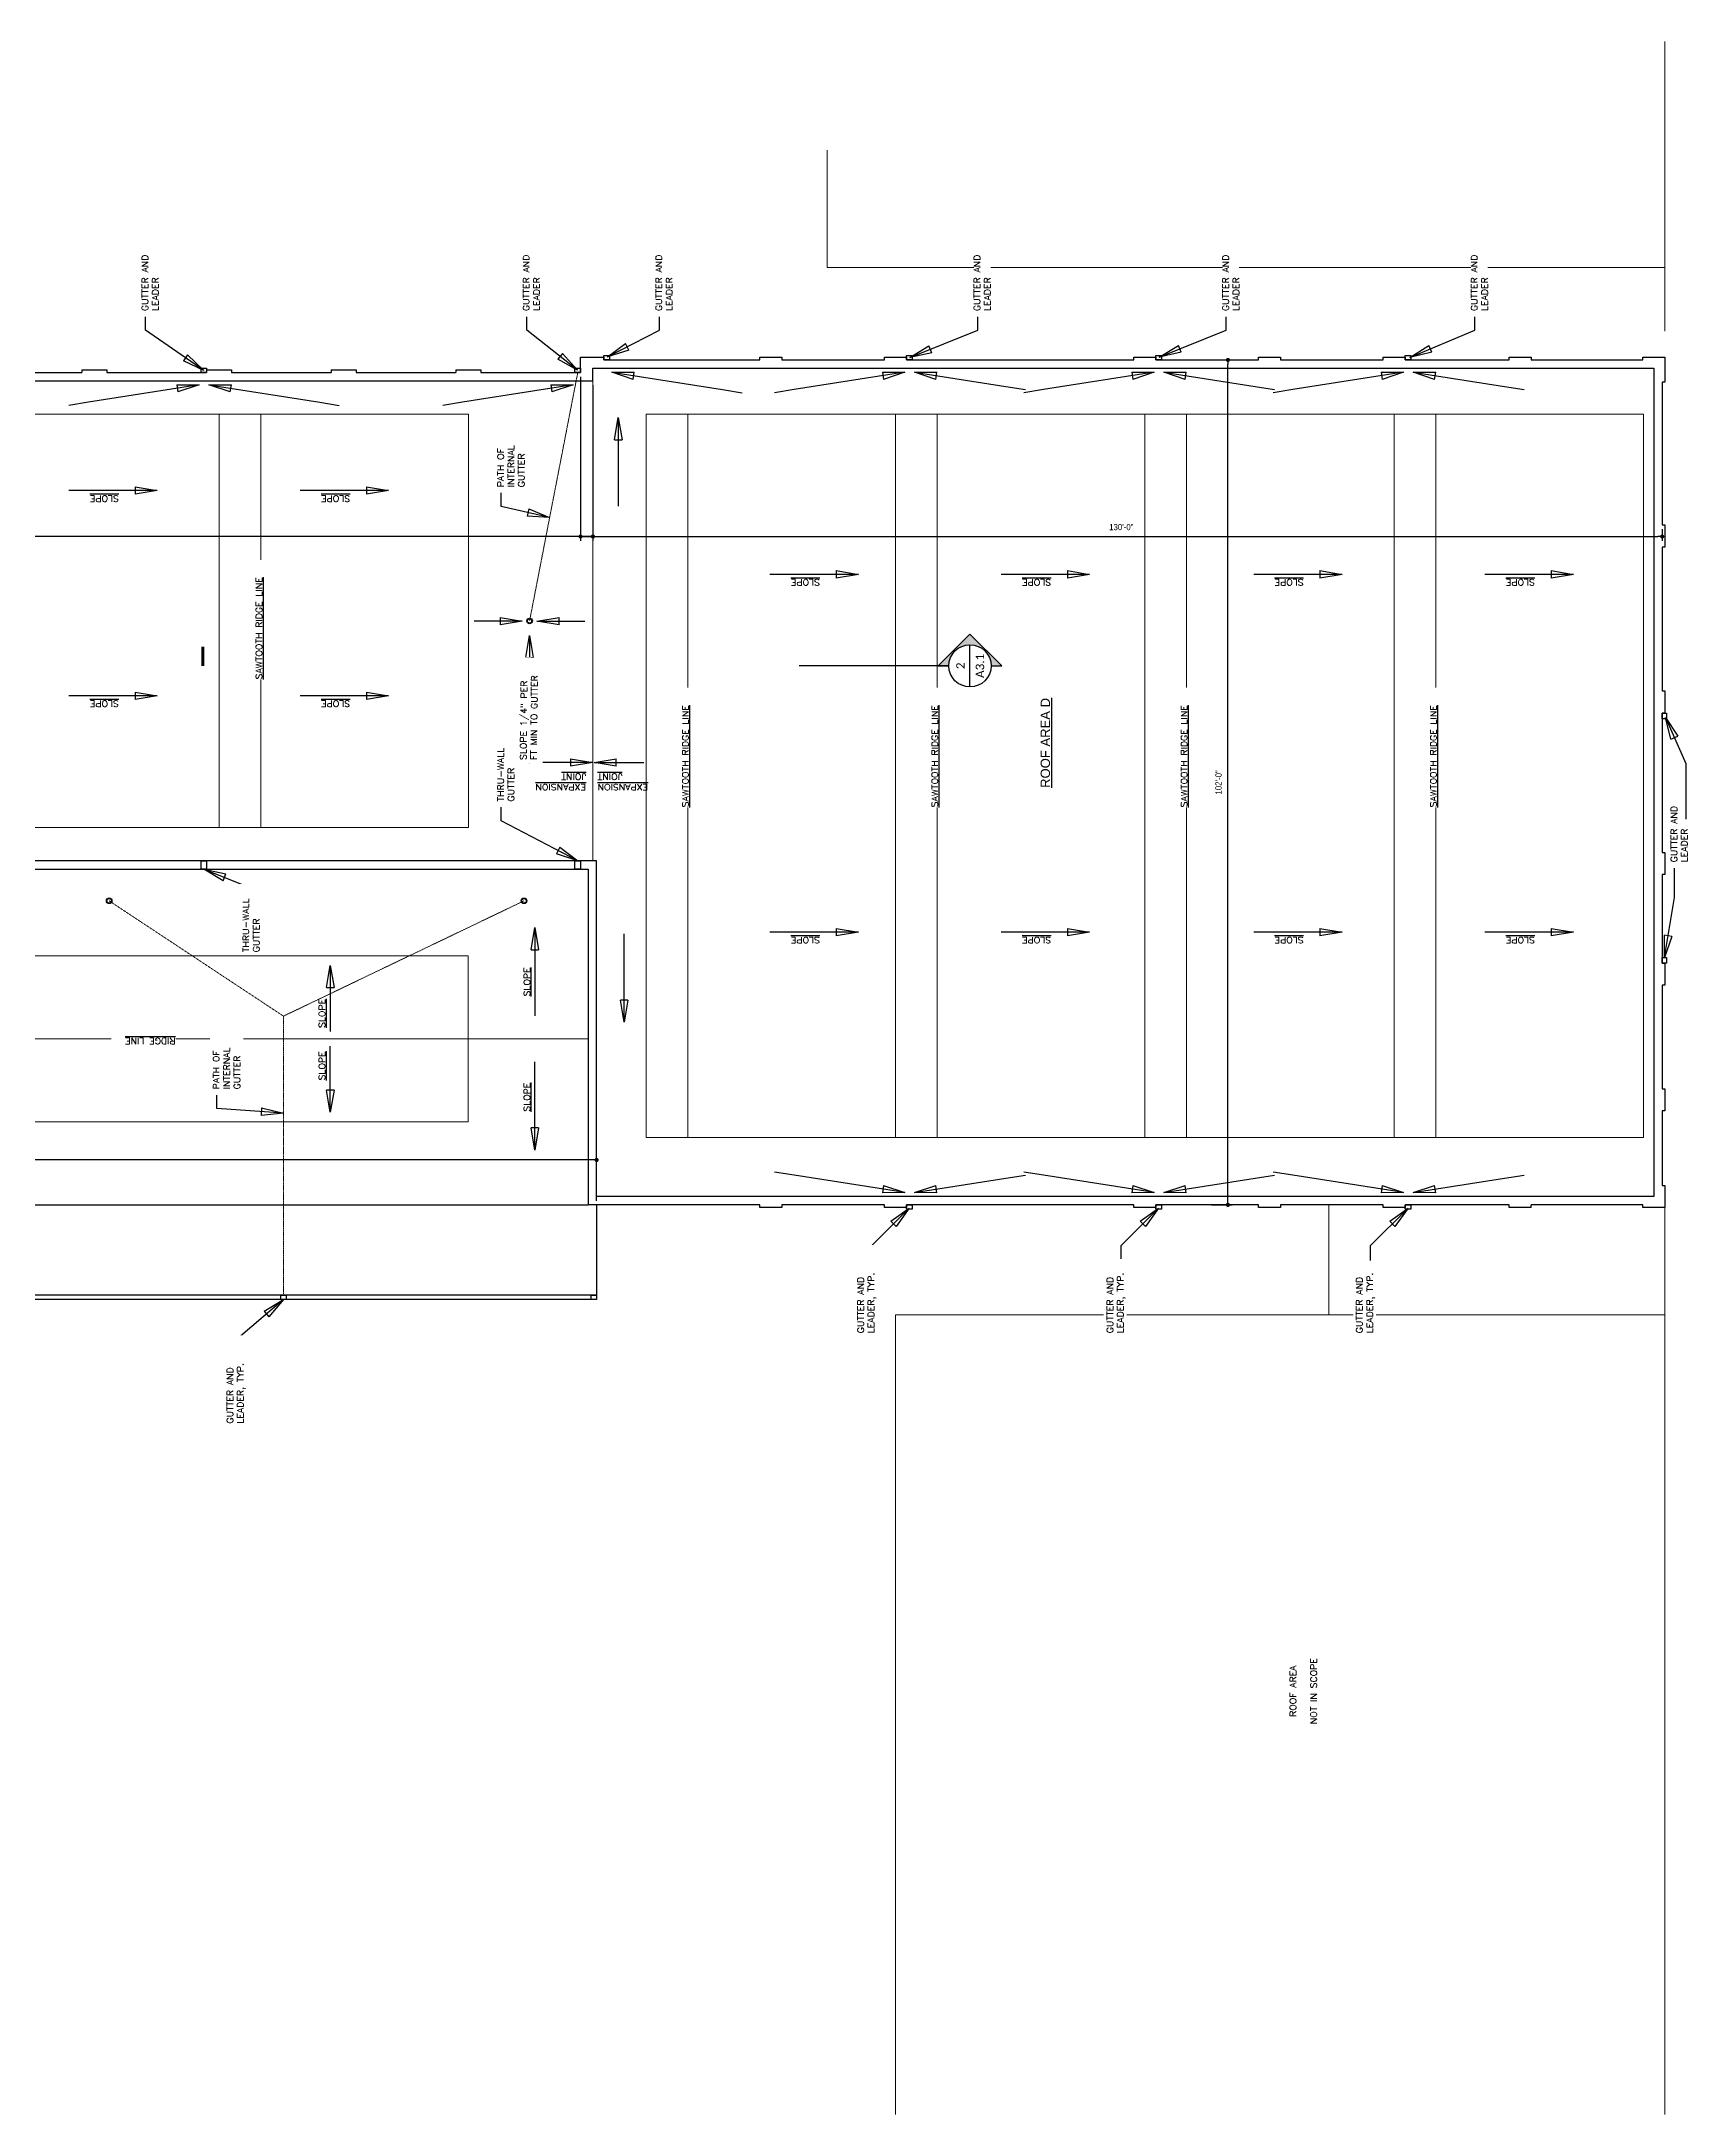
# Model space of a CAD drawing. Header units: inches. Extents: x -33163 to 19162, y -8858 to 30669.
# Drawn here: x 3989 to 6370, y 9633 to 12627 of the extents above; entities that cross this region are included whole.
import ezdxf
from ezdxf.enums import TextEntityAlignment as Align

# ---------------------------------------------------------------- set-up
doc = ezdxf.new("R2010")
doc.units = ezdxf.units.IN
doc.linetypes.add('HIDDEN4', pattern=[0.09375, 0.0625, -0.03125])
doc.layers.get('0').update_dxf_attribs({"color": 9, "lineweight": 0})
doc.layers.get('Defpoints').update_dxf_attribs({"color": 254})
for name, color, linetype, lineweight in [('A-ANNO-NOTE-08', 12, 'Continuous', 9), ('A-ANNO-SYMB-48', 12, 'Continuous', 9), ('A-ROOF-BELOW', 251, 'Continuous', 5), ('A-ROOF-EXIST', 7, 'Continuous', 30), ('A-ROOF-GLAZ-EXIST', 251, 'Continuous', 5)]:
    doc.layers.add(name, color=color, linetype=linetype, lineweight=lineweight)
doc.layers.add('A-ANNO-NOTE-96', color=12, linetype='Continuous')
doc.layers.add('A-ANNO-SYMB-16', color=12, linetype='Continuous')
doc.styles.add('arial', font='arial.ttf', dxfattribs={"width": 0.9})
doc.styles.add('GENERATED_STYLE_1', font='arial.ttf')
doc.styles.add('PDF Calibri', font='calibri.ttf')
doc.styles.add('ROMANS', font='romans.shx', dxfattribs={"width": 1.1})
doc.styles.add('TXT-STD-1-4', font='romans.shx', dxfattribs={"width": 0.8, "height": 4.5})
doc.dimstyles.new('Dim 16', dxfattribs={"dimscale": 16, "dimtxt": 0.09375, "dimasz": 0.0625, "dimexe": 0.0625, "dimexo": 0.0625, "dimgap": 0.09375, "dimtad": 1, "dimdec": 4, "dimzin": 3, "dimdsep": 46, "dimlunit": 4, "dimtxsty": 'ROMANS', "dimblk1": 'ARCHTICK', "dimblk2": 'ARCHTICK', "dimsah": 1, "dimcen": 0.0625, "dimdle": 0.0625, "dimclrd": 2, "dimclre": 2, "dimclrt": 3, "dimaunit": 1, "dimazin": 0, "dimtm": 1e-09, "dimtfac": 1, "dimtdec": 4, "dimtmove": 2, "dimatfit": 3, "dimldrblk": 'CLOSEDBLANK', "dimfxl": 1, "dimtolj": 1, "dimtzin": 3, "dimarcsym": 0})
doc.dimstyles.new('Dim 96', dxfattribs={"dimscale": 96, "dimtxt": 0.09375, "dimasz": 0.0625, "dimexe": 0.0625, "dimexo": 0.0625, "dimgap": 0.09375, "dimtad": 1, "dimdec": 4, "dimzin": 3, "dimdsep": 46, "dimlunit": 4, "dimtxsty": 'ROMANS', "dimblk1": 'ARCHTICK', "dimblk2": 'ARCHTICK', "dimsah": 1, "dimcen": 0.0625, "dimdle": 0.0625, "dimclrd": 2, "dimclre": 2, "dimclrt": 3, "dimaunit": 1, "dimazin": 0, "dimtm": 1e-09, "dimtfac": 1, "dimtdec": 4, "dimtmove": 2, "dimatfit": 3, "dimldrblk": 'CLOSEDBLANK', "dimfxl": 1, "dimtolj": 1, "dimtzin": 3, "dimarcsym": 0})

# ---------------------------------------------------------------- blocks, each defined once
blk = doc.blocks.new('A$C1D3A682B')
blk.add_hatch(color=256).paths.add_polyline_path([(54.00000011621694, 27.00000000586647), (45.00000011622171, 27.00000000586647, -1), (9.000000116219894, 27.00000000586647), (1.162167109214352e-07, 27.0000000058667), (27.00000011621694, 5.86646820011083e-09)])
for p, q in [((1.162169382951106e-07, 27.00000000586647), (9.000000116216938, 27.00000000586647)), ((27.00000011621694, 5.86646820011083e-09), (1.162169382951106e-07, 27.00000000586647)), ((54.00000011621694, 27.00000000586647), (27.00000011621694, 5.86646820011083e-09)), ((45.00000011621694, 27.00000000586647), (54.00000011621694, 27.00000000586647))]:
    blk.add_line(p, q)
blk = doc.blocks.new('SYM-DETAIL')
blk.add_line((-15.00000000000091, 0), (15.00000000000091, 0))
blk.add_circle((0, 0), 15.00000000000088)
at = {"style": 'TXT-STD-1-4', "width": 0.8}
for tag, p in [('DETAIL', (0, 6.743589820101306)), ('SHEET', (0, -7.051282109740441))]:
    blk.add_attdef(tag, text='', height=6, dxfattribs=at).set_placement(p, align=Align.MIDDLE)
blk = doc.blocks.new('_Dot')
at = {"color": 0, "linetype": 'ByBlock', "lineweight": -2}
blk.add_line((-0.5, 0), (-1, 0), dxfattribs=at)
at = {"color": 0, "linetype": 'ByBlock', "const_width": 0.5}
blk.add_lwpolyline([(-0.25, 0, 1), (0.25, 0, 1)], format="xyb", close=True, dxfattribs=at)
blk = doc.blocks.new('*D289')
at = {"layer": 'A-ANNO-SYMB-48', "lineweight": -2, "transparency": 16777216}
for p, q in [((5688.171550201538, 12166.76327729517), (5708.315298661245, 12166.76327729517)), ((5702.315298661245, 10952.39897098269), (5702.315298661245, 12160.76327729517)), ((5678.342172769402, 10946.39897098269), (5708.315298661245, 10946.39897098269))]:
    blk.add_line(p, q, dxfattribs=at)
at = {"layer": 'Defpoints', "color": 0, "transparency": 16777216}
for p in [(5682.171550201538, 12166.76327729517), (5702.315298661245, 12166.76327729517), (5672.342172769402, 10946.39897098269)]:
    blk.add_point(p, dxfattribs=at)
at = {"layer": 'A-ANNO-SYMB-48', "lineweight": -2, "transparency": 16777216, "xscale": 6, "yscale": 6, "zscale": 6}
for p, rotation in [((5702.315298661245, 12166.76327729517), 90), ((5702.315298661245, 10946.39897098269), 270)]:
    blk.add_blockref('_Dot', p, dxfattribs=dict(at, rotation=rotation))
at = {"layer": 'A-ANNO-SYMB-48', "transparency": 16777216, "insert": (5688.720141771752, 11556.58112413893), "char_height": 9, "attachment_point": 5, "rotation": 90, "style": 'arial'}
blk.add_mtext('\\A1;102\'-0"', dxfattribs=at)
blk = doc.blocks.new('_ClosedBlank')
at = {"color": 0, "lineweight": -2}
for p, q in [((-1, 0.1666666666669698), (0, 0)), ((-1, 0.1666666666669698), (-1, -0.1666666666669698)), ((0, 0), (-1, -0.1666666666669698))]:
    blk.add_line(p, q, dxfattribs=at)
blk = doc.blocks.new('*D290')
at = {"layer": 'A-ANNO-SYMB-48', "lineweight": -2, "transparency": 16777216}
for p, q in [((4767.481384512925, 12142.54870406363), (4767.481384512925, 11905.71653933502)), ((6329.300654452096, 11922.48383782407), (6329.300654452096, 11905.71653933502)), ((4773.481384512925, 11911.71653933502), (6323.300654452096, 11911.71653933502))]:
    blk.add_line(p, q, dxfattribs=at)
at = {"layer": 'Defpoints', "color": 0, "transparency": 16777216}
for p in [(4767.481384512925, 12148.54870406363), (6329.300654452096, 11928.48383782407), (6329.300654452096, 11911.71653933502)]:
    blk.add_point(p, dxfattribs=at)
at = {"layer": 'A-ANNO-SYMB-48', "lineweight": -2, "transparency": 16777216, "xscale": 6, "yscale": 6, "zscale": 6, "rotation": 180}
blk.add_blockref('_Dot', (4767.481384512925, 11911.71653933502), dxfattribs=at)
at = {"layer": 'A-ANNO-SYMB-48', "lineweight": -2, "transparency": 16777216, "xscale": 6, "yscale": 6, "zscale": 6}
blk.add_blockref('_Dot', (6329.300654452096, 11911.71653933502), dxfattribs=at)
at = {"layer": 'A-ANNO-SYMB-48', "transparency": 16777216, "insert": (5548.39101948251, 11925.3147658016), "char_height": 9, "attachment_point": 5, "style": 'arial'}
blk.add_mtext('\\A1;130\'-0"', dxfattribs=at)
blk = doc.blocks.new('*D292')
at = {"layer": 'A-ANNO-SYMB-48', "lineweight": -2, "transparency": 16777216}
for p, q in [((4785.376249852681, 12130.54870406364), (4785.376249852681, 11905.71653933503)), ((1536.461307719812, 11978.06768709094), (1536.461307719812, 11905.71653933503)), ((4779.376249852681, 11911.71653933503), (1542.461307719812, 11911.71653933503))]:
    blk.add_line(p, q, dxfattribs=at)
at = {"layer": 'Defpoints', "color": 0, "transparency": 16777216}
for p in [(4785.376249852681, 12136.54870406364), (1536.461307719812, 11984.06768709094), (1536.461307719812, 11911.71653933503)]:
    blk.add_point(p, dxfattribs=at)
at = {"layer": 'A-ANNO-SYMB-48', "lineweight": -2, "transparency": 16777216, "xscale": 6, "yscale": 6, "zscale": 6, "rotation": 180}
blk.add_blockref('_Dot', (1536.461307719812, 11911.71653933503), dxfattribs=at)
at = {"layer": 'A-ANNO-SYMB-48', "lineweight": -2, "transparency": 16777216, "xscale": 6, "yscale": 6, "zscale": 6}
blk.add_blockref('_Dot', (4785.376249852681, 11911.71653933503), dxfattribs=at)
at = {"layer": 'A-ANNO-SYMB-48', "transparency": 16777216, "insert": (3641.435851081747, 11896.82800977845), "char_height": 9, "attachment_point": 5, "style": 'arial'}
blk.add_mtext('\\A1;271\'-0"', dxfattribs=at)
blk = doc.blocks.new('*D294')
at = {"layer": 'A-ANNO-SYMB-48', "lineweight": -2, "transparency": 16777216}
for p, q in [((1536.461307719814, 10982.77179401783), (1536.461307719814, 11017.23700504013)), ((4784.662156944523, 11011.23700504013), (1542.461307719814, 11011.23700504013)), ((4790.662156944523, 10952.39897098269), (4790.662156944523, 11017.23700504013))]:
    blk.add_line(p, q, dxfattribs=at)
at = {"layer": 'Defpoints', "color": 0, "transparency": 16777216}
for p in [(1536.461307719814, 11011.23700504013), (1536.461307719814, 10976.77179401783), (4790.662156944523, 10946.39897098269)]:
    blk.add_point(p, dxfattribs=at)
at = {"layer": 'A-ANNO-SYMB-48', "lineweight": -2, "transparency": 16777216, "xscale": 6, "yscale": 6, "zscale": 6, "rotation": 180}
blk.add_blockref('_Dot', (1536.461307719814, 11011.23700504013), dxfattribs=at)
at = {"layer": 'A-ANNO-SYMB-48', "lineweight": -2, "transparency": 16777216, "xscale": 6, "yscale": 6, "zscale": 6}
blk.add_blockref('_Dot', (4790.662156944523, 11011.23700504013), dxfattribs=at)
at = {"layer": 'A-ANNO-SYMB-48', "transparency": 16777216, "insert": (3735.289797767451, 10996.35456624563), "char_height": 9, "attachment_point": 5, "style": 'arial'}
blk.add_mtext('\\A1;271\'-0"', dxfattribs=at)
blk = doc.blocks.new('_ArchTick')
at = {"color": 0, "linetype": 'ByBlock', "const_width": 0.15}
blk.add_lwpolyline([(-0.5, -0.5), (0.5, 0.5)], dxfattribs=at)

msp = doc.modelspace()

# ---------------------------------------------------------------- linework, layer by layer
at = {"layer": 'A-ANNO-SYMB-16'}
msp.add_line((5299.22368353869, 11724.93882015353), (5083.325460584259, 11724.93882015353), dxfattribs=at)
msp.add_lwpolyline([(4222.122483765266, 11752.55800450084, 4.072991416465083, 4.072991416465083, 0), (4222.122483765266, 11724.93882015353, 0, 0, 0), (4554.119059894278, 11724.93882015353, 0, 0, 0)], format="xyseb", dxfattribs=at)
at = {"layer": 'A-ROOF-BELOW', "linetype": 'Continuous'}
for p, q in [((6333.300654452094, 12208.20769129497), (6333.300654452094, 12626.74777877731)), ((5123.46184754217, 12469.94294587013), (5123.46184754217, 12300.51154335443)), ((5123.46184754217, 12300.51154335443), (6333.300654452094, 12300.51154335443)), ((5847.834424547527, 10787.3677668276), (5847.834424547527, 10946.39897098269)), ((6333.300654452094, 10942.39897098269), (6333.300654452094, 9632.523283400067)), ((5222.312009820856, 10787.3677668276), (6333.300654452094, 10787.3677668276)), ((5222.312009820856, 10787.3677668276), (5222.312009820856, 9632.523283400067))]:
    msp.add_line(p, q, dxfattribs=at)
at = {"layer": 'A-ROOF-BELOW', "linetype": 'HIDDEN4'}
for p, q in [((4693.905056640509, 11789.84963190217), (4763.467116691378, 12148.54870406363)), ((4338.507385103572, 10815.86980912465), (4338.507385103572, 11218.98126026306))]:
    msp.add_line(p, q, dxfattribs=at)
at = {"layer": 'A-ROOF-BELOW'}
msp.add_line((4785.376249852685, 12136.54870406363), (4785.376249852681, 11443.34652352961), dxfattribs=at)
at = {"layer": 'A-ROOF-EXIST'}
for p, q in [((4767.481384512925, 12148.54870406363), (4767.481384512925, 12170.76327729517)), ((4767.481384512925, 12170.76327729517), (4801.298890093098, 12170.76327729517)), ((4801.298890093098, 12170.76327729517), (4801.298890093098, 12166.76327729517)), ((4801.298890093098, 12166.76327729517), (5026.359723980822, 12166.76327729517)), ((5026.359723980822, 12166.76327729517), (5026.359723980822, 12170.76327729517)), ((5026.359723980822, 12170.76327729517), (5058.359723980822, 12170.76327729517)), ((5058.359723980822, 12170.76327729517), (5058.359723980822, 12166.76327729517)), ((5058.359723980822, 12166.76327729517), (5206.312009820856, 12166.76327729517)), ((5206.312009820856, 12166.76327729517), (5206.312009820856, 12170.76327729517)), ((5206.312009820856, 12170.76327729517), (5238.312009820856, 12170.76327729517)), ((5238.312009820856, 12170.76327729517), (5238.312009820856, 12166.76327729517)), ((5238.312009820856, 12166.76327729517), (5566.313622312246, 12166.76327729517)), ((5566.313622312246, 12166.76327729517), (5566.313622312246, 12170.76327729517)), ((5566.313622312246, 12170.76327729517), (5598.313622312246, 12170.76327729517)), ((5598.313622312246, 12170.76327729517), (5598.313622312246, 12166.76327729517)), ((5598.313622312246, 12166.76327729517), (5746.370723226555, 12166.76327729517)), ((5746.370723226555, 12166.76327729517), (5746.370723226555, 12170.76327729517)), ((5746.370723226555, 12170.76327729517), (5778.370723226555, 12170.76327729517)), ((5778.370723226555, 12170.76327729517), (5778.370723226555, 12166.76327729517)), ((5778.370723226555, 12166.76327729517), (5926.427824140865, 12166.76327729517)), ((5926.427824140865, 12166.76327729517), (5926.427824140865, 12170.76327729517)), ((5926.427824140865, 12170.76327729517), (5958.427824140865, 12170.76327729517)), ((5958.427824140865, 12170.76327729517), (5958.427824140865, 12166.76327729517)), ((5958.427824140865, 12166.76327729517), (6108.348330776254, 12166.76327729517)), ((6108.348330776254, 12166.76327729517), (6108.348330776254, 12170.76327729517)), ((6108.348330776254, 12170.76327729517), (6140.348330776254, 12170.76327729517)), ((6140.348330776254, 12170.76327729517), (6140.348330776254, 12166.76327729517)), ((6140.348330776254, 12166.76327729517), (6301.300654452094, 12166.76327729517)), ((6301.300654452094, 12166.76327729517), (6301.300654452094, 12170.76327729517)), ((6301.300654452094, 12170.76327729517), (6333.300654452094, 12170.76327729517)), ((6333.300654452094, 12170.76327729517), (6333.300654452094, 12134.76327729517)), ((1552.599435342272, 12136.54870406364), (4785.376249852681, 12136.54870406363)), ((3903.475193756334, 12148.54870406363), (4047.475193756334, 12148.54870406363)), ((4047.475193756334, 12152.54870406363), (4047.475193756334, 12148.54870406363)), ((4047.475193756334, 12152.54870406363), (4083.475193756334, 12152.54870406363)), ((4083.475193756334, 12152.54870406363), (4083.481384512928, 12148.54870406363)), ((4083.481384512928, 12148.54870406363), (4227.475193756334, 12148.54870406363)), ((4227.475193756334, 12152.54870406363), (4227.475193756334, 12148.54870406363)), ((4227.475193756334, 12152.54870406363), (4263.475193756331, 12152.54870406363)), ((4263.475193756331, 12152.54870406363), (4263.481384512925, 12148.54870406363)), ((4263.481384512925, 12148.54870406363), (4407.475193756331, 12148.54870406363)), ((4407.475193756331, 12152.54870406363), (4407.475193756331, 12148.54870406363)), ((4407.475193756331, 12152.54870406363), (4443.475193756331, 12152.54870406363)), ((4443.475193756331, 12152.54870406363), (4443.475193756331, 12148.54870406363)), ((4443.475193756331, 12148.54870406363), (4587.475193756331, 12148.54870406363)), ((4587.475193756331, 12152.54870406363), (4587.475193756331, 12148.54870406363)), ((4587.475193756331, 12152.54870406363), (4623.475193756334, 12152.54870406363)), ((4623.475193756334, 12152.54870406363), (4623.475193756334, 12148.54870406363)), ((4623.475193756334, 12148.54870406363), (4767.481384512925, 12148.54870406363)), ((4785.376249852681, 12136.54870406363), (4785.376249852681, 12154.76327729517)), ((4785.376249852681, 12154.76327729517), (6317.300654452094, 12154.76327729517)), ((6317.300654452094, 12154.76327729517), (6317.300654452094, 10958.39897098269)), ((6333.300654452094, 12134.76327729517), (6329.300654452094, 12134.76327729517)), ((6329.300654452094, 12134.76327729517), (6329.300654452094, 11928.48383782407)), ((6329.300654452094, 11928.48383782407), (6333.300654452094, 11928.48383782407)), ((6333.300654452094, 11928.48383782407), (6333.300654452094, 11896.48383782407)), ((6333.300654452094, 11896.48383782407), (6329.300654452094, 11896.48383782407)), ((6329.300654452094, 11896.48383782407), (6329.300654452094, 11688.60872640308)), ((6329.300654452094, 11688.60872640308), (6333.300654452094, 11688.60872640308)), ((6333.300654452094, 11688.60872640308), (6333.300654452094, 11656.60872640308)), ((6333.300654452094, 11656.60872640308), (6329.300654452094, 11656.60872640308)), ((6329.300654452094, 11656.60872640308), (6329.300654452094, 11455.36806301681)), ((4790.662156944523, 11443.34652352961), (1552.599435342272, 11443.34652352961)), ((4790.662156944523, 10958.39897098269), (4790.662156944523, 11443.34652352961)), ((6329.300654452094, 11455.36806301681), (6333.300654452094, 11455.36806301681)), ((6333.300654452094, 11455.36806301681), (6333.300654452094, 11423.36806301681)), ((1552.599435342272, 11431.34652352961), (4778.662156944523, 11431.34652352961)), ((4778.662156944523, 11431.34652352961), (4778.662156944523, 10946.39897098269)), ((6333.300654452094, 11423.36806301681), (6329.300654452094, 11423.36806301681)), ((6329.300654452094, 11423.36806301681), (6329.300654452094, 11295.53608385344)), ((6329.300654452094, 11295.53608385344), (6333.300654452094, 11295.53608385344)), ((6333.300654452094, 11295.53608385344), (6333.300654452094, 11263.53608385344)), ((6333.300654452094, 11263.53608385344), (6329.300654452094, 11263.53608385344)), ((6329.300654452094, 11263.53608385344), (6329.300654452094, 11114.10178723395)), ((6329.300654452094, 11114.10178723395), (6333.300654452094, 11114.10178723395)), ((6333.300654452094, 11114.10178723395), (6333.300654452094, 11082.10178723395)), ((6333.300654452094, 11082.10178723395), (6329.300654452094, 11082.10178723395)), ((6329.300654452094, 11082.10178723395), (6329.300654452094, 10974.39897098269)), ((6329.300654452094, 10974.39897098269), (6333.300654452094, 10974.39897098269)), ((6333.300654452094, 10974.39897098269), (6333.300654452094, 10942.39897098269)), ((1555.5326123991, 10946.39897098269), (4778.662156944523, 10946.39897098269)), ((5026.359723980822, 10946.39897098269), (4778.662156944523, 10946.39897098269)), ((6317.300654452094, 10958.39897098269), (4790.662156944523, 10958.39897098269)), ((4790.662156944523, 10946.39897098269), (4790.662156944523, 10815.86980912465)), ((5026.359723980822, 10942.39897098269), (5026.359723980822, 10946.39897098269)), ((5058.359723980822, 10942.39897098269), (5026.359723980822, 10942.39897098269)), ((5206.312009820856, 10946.39897098269), (5058.359723980822, 10946.39897098269)), ((5058.359723980822, 10946.39897098269), (5058.359723980822, 10942.39897098269)), ((5206.312009820856, 10942.39897098269), (5206.312009820856, 10946.39897098269)), ((5238.312009820856, 10942.39897098269), (5206.312009820856, 10942.39897098269)), ((5566.313622312246, 10946.39897098269), (5238.312009820856, 10946.39897098269)), ((5238.312009820856, 10946.39897098269), (5238.312009820856, 10942.39897098269)), ((5566.313622312246, 10942.39897098269), (5566.313622312246, 10946.39897098269)), ((5598.313622312246, 10942.39897098269), (5566.313622312246, 10942.39897098269)), ((5746.370723226555, 10946.39897098269), (5598.313622312246, 10946.39897098269)), ((5598.313622312246, 10946.39897098269), (5598.313622312246, 10942.39897098269)), ((5746.370723226555, 10942.39897098269), (5746.370723226555, 10946.39897098269)), ((5778.370723226555, 10942.39897098269), (5746.370723226555, 10942.39897098269)), ((5926.405431091287, 10946.39897098269), (5778.370723226555, 10946.39897098269)), ((5778.370723226555, 10946.39897098269), (5778.370723226555, 10942.39897098269)), ((5926.405431091287, 10942.39897098269), (5926.405431091287, 10946.39897098269)), ((5958.405431091287, 10942.39897098269), (5926.405431091287, 10942.39897098269)), ((6108.348330776254, 10946.39897098269), (5958.405431091287, 10946.39897098269)), ((5958.405431091287, 10946.39897098269), (5958.405431091287, 10942.39897098269)), ((6108.348330776254, 10942.39897098269), (6108.348330776254, 10946.39897098269)), ((6140.348330776254, 10942.39897098269), (6108.348330776254, 10942.39897098269)), ((6301.300654452094, 10946.39897098269), (6140.348330776254, 10946.39897098269)), ((6140.348330776254, 10942.39897098269), (6140.348330776254, 10946.39897098269)), ((6301.300654452094, 10942.39897098269), (6301.300654452094, 10946.39897098269)), ((6333.300654452094, 10942.39897098269), (6301.300654452094, 10942.39897098269)), ((4790.662156944523, 10815.86980912465), (1548.461307719812, 10815.86980912465)), ((4790.662156944523, 10809.49017787072), (1548.461307719812, 10809.49017787072))]:
    msp.add_line(p, q, dxfattribs=at)
at = {"layer": 'A-ROOF-EXIST', "flags": 128}
for points in [[(4809.327425736188, 12173.14290854909), (4809.327425736188, 12166.76327729517), (4801.298890093098, 12166.76327729517), (4801.298890093098, 12173.14290854909)], [(5246.340545463947, 12173.14290854909), (5246.340545463947, 12166.76327729517), (5238.312009820856, 12166.76327729517), (5238.312009820856, 12173.14290854909)], [(5606.342157955336, 12173.14290854909), (5606.342157955336, 12166.76327729517), (5598.313622312246, 12166.76327729517), (5598.313622312246, 12173.14290854909)], [(5966.456359783955, 12173.14290854909), (5966.456359783955, 12166.76327729517), (5958.427824140865, 12166.76327729517), (5958.427824140865, 12173.14290854909)], [(4227.475193756334, 12154.92833531756), (4227.475193756334, 12148.54870406363), (4219.446658113244, 12148.54870406363), (4219.446658113244, 12154.92833531756)], [(4767.481384512925, 12154.92833531756), (4767.481384512925, 12148.54870406363), (4759.452848869831, 12148.54870406363), (4759.452848869831, 12154.92833531756)], [(6335.680285706021, 11648.58019075999), (6329.300654452094, 11648.58019075999), (6329.300654452094, 11656.60872640308), (6335.680285706021, 11656.60872640308)], [(4227.475193756336, 11443.34652352961), (4227.475193756336, 11431.34652352961), (4219.446658113242, 11431.34652352961), (4219.446658113242, 11443.34652352961)], [(4767.481384512925, 11443.34652352961), (4767.481384512925, 11431.34652352961), (4759.452848869831, 11431.34652352961), (4759.452848869831, 11443.34652352961)], [(6335.680285706021, 11295.53608385344), (6329.300654452094, 11295.53608385344), (6329.300654452094, 11303.56461949653), (6335.680285706021, 11303.56461949653)], [(5246.340545463947, 10946.39897098269), (5246.340545463947, 10940.01933972876), (5238.312009820856, 10940.01933972876), (5238.312009820856, 10946.39897098269)], [(5606.342157955336, 10946.39897098269), (5606.342157955336, 10940.01933972876), (5598.313622312246, 10940.01933972876), (5598.313622312246, 10946.39897098269)], [(5966.456359783955, 10946.39897098269), (5966.456359783955, 10940.01933972876), (5958.427824140865, 10940.01933972876), (5958.427824140865, 10946.39897098269)], [(4342.521652925119, 10815.86980912465), (4342.521652925119, 10809.49017787072), (4334.493117282025, 10809.49017787072), (4334.493117282025, 10815.86980912465)], [(4790.662156944523, 10815.86980912465), (4790.662156944523, 10809.49017787072), (4782.633621301433, 10809.49017787072), (4782.633621301433, 10815.86980912465)]]:
    msp.add_lwpolyline(points, close=True, dxfattribs=at)
at = {"layer": 'A-ROOF-EXIST'}
for centre, radius in [((4693.905056640509, 11789.84963190217), 4.014267821545218), ((4693.905056640509, 11789.84963190217), 3.189815626963536), ((4086.838986260893, 11385.49093668162), 4.014267821545218), ((4086.838986260893, 11385.49093668162), 3.189815626963536), ((4685.822128544376, 11385.49093668162), 4.014267821545218), ((4685.822128544376, 11385.49093668162), 3.189815626963536)]:
    msp.add_circle(centre, radius, dxfattribs=at)
at = {"layer": 'A-ROOF-GLAZ-EXIST'}
for p, q in [((3885.619607399727, 12088.54870406363), (4245.6601669909, 12088.54870406363)), ((4245.6601669909, 11491.34652352961), (4245.6601669909, 12088.54870406363)), ((4245.6601669909, 12088.54870406363), (4605.700726582076, 12088.54870406363)), ((4605.700726582076, 11491.34652352961), (4605.700726582076, 12088.54870406363)), ((4862.27145022968, 12088.54870406363), (5222.312009820856, 12088.54870406363)), ((4862.27145022968, 12088.54870406363), (4862.27145022968, 11043.59652352961)), ((5222.312009820856, 12088.54870406363), (5582.352569412029, 12088.54870406363)), ((5222.312009820856, 11043.59652352961), (5222.312009820856, 12088.54870406363)), ((5222.312009820856, 11043.59652352961), (5222.312009820856, 12088.54870406363)), ((5582.352569412029, 11043.59652352961), (5582.352569412029, 12088.54870406363)), ((5582.352569412029, 12088.54870406363), (5942.393129003201, 12088.54870406363)), ((5582.352569412029, 11043.59652352961), (5582.352569412029, 12088.54870406363)), ((5942.393129003201, 11043.59652352961), (5942.393129003201, 12088.54870406363)), ((5942.393129003201, 12088.54870406363), (6302.433688594378, 12088.54870406363)), ((6302.433688594378, 11043.59652352961), (6302.433688594378, 12088.54870406363)), ((3885.619607399727, 11491.34652352961), (4245.6601669909, 11491.34652352961)), ((4245.6601669909, 11491.34652352961), (4605.700726582076, 11491.34652352961)), ((1725.376249852681, 11306.19419892173), (4605.322527555763, 11306.19419892173)), ((4605.322527555763, 11306.19419892173), (4605.322527555763, 11066.19419892173)), ((4605.322527555763, 11186.19419892173), (1725.376249852681, 11186.19419892173)), ((4605.322527555763, 11186.19419892173), (4778.662156944523, 11186.19419892173)), ((1725.376249852681, 11066.19419892173), (4605.322527555763, 11066.19419892173)), ((4862.27145022968, 11043.59652352961), (5222.312009820856, 11043.59652352961)), ((5222.312009820856, 11043.59652352961), (5582.352569412029, 11043.59652352961)), ((5582.352569412029, 11043.59652352961), (5942.393129003201, 11043.59652352961)), ((5942.393129003201, 11043.59652352961), (6302.433688594378, 11043.59652352961))]:
    msp.add_line(p, q, dxfattribs=at)
for points in [[(4245.6601669909, 12088.54870406363), (4305.6601669909, 12088.54870406363), (4305.6601669909, 11491.34652352961), (4245.6601669909, 11491.34652352961)], [(5222.312009820856, 12088.54870406363), (5282.312009820856, 12088.54870406363), (5282.312009820856, 11043.59652352961), (5222.312009820856, 11043.59652352961)], [(5582.352569412029, 12088.54870406363), (5642.352569412029, 12088.54870406363), (5642.352569412029, 11043.59652352961), (5582.352569412029, 11043.59652352961)], [(5942.393129003201, 12088.54870406363), (6002.393129003201, 12088.54870406363), (6002.393129003201, 11043.59652352961), (5942.393129003201, 11043.59652352961)]]:
    msp.add_lwpolyline(points, close=True, dxfattribs=at)

# ---------------------------------------------------------------- block references
at = {"layer": 'A-ANNO-SYMB-16', "xscale": -1.697079756860451, "yscale": 1.697079756860451, "zscale": 1.697079756860554, "rotation": 180}
msp.add_blockref('A$C1D3A682B', (5283.949965529722, 11770.75997359871), dxfattribs=at)
at = {"layer": 'A-ANNO-SYMB-16'}
ref = msp.add_blockref('SYM-DETAIL', (5329.771119162178, 11724.93882015352), dxfattribs=dict(at, xscale=2.036495708232541, yscale=2.036495708232541, zscale=2.036495708232541, rotation=90))
ref.add_attrib('DETAIL', '2', dxfattribs={"layer": '0', "height": 12.21897424939525, "rotation": 90, "style": 'PDF Calibri'}).set_placement((5316.037827435459, 11724.93882015352), align=Align.MIDDLE)
ref.add_attrib('SHEET', 'A3.1', dxfattribs={"layer": '0', "height": 12.21897424939525, "rotation": 90, "style": 'PDF Calibri'}).set_placement((5344.131024916209, 11724.93882015352), align=Align.MIDDLE)

# ---------------------------------------------------------------- texts
at = {"layer": 'A-ANNO-NOTE-96', "attachment_point": 1, "rotation": 90, "bg_fill": 3, "box_fill_scale": 2.5, "bg_fill_color": 256, "bg_fill_transparency": 0}
for s, insert, char_height, width, style in [('\\A1;{\\LROOF AREA D}', (5431.844505766132, 11548.63548494594), 13.5, 139.0483528929616, 'GENERATED_STYLE_1'), ('\\A1;\\pxqc;ROOF AREA\\P\\PNOT IN SCOPE', (5791.615664547289, 10184.17930848187), 9, 119.7128395125328, 'ROMANS')]:
    msp.add_mtext(s, dxfattribs=dict(at, insert=insert, char_height=char_height, width=width, style=style))

# ---------------------------------------------------------------- dimensions: what is measured, and where the dimension line sits
at = {"layer": 'A-ANNO-SYMB-48'}
for base, p1, p2, angle, picture, middle in [((5702.315298661245, 12166.76327729517), (5672.3421727694, 10946.39897098269), (5682.171550201536, 12166.76327729517), 90, '*D289', (5688.720141771752, 11556.58112413893)), ((6329.300654452096, 11911.71653933502), (4767.481384512925, 12148.54870406363), (6329.300654452096, 11928.48383782407), 180, '*D290', (5548.39101948251, 11925.3147658016))]:
    dim = msp.add_linear_dim(base=base, p1=p1, p2=p2, angle=angle, dimstyle='Dim 96', override={"dimrnd": 12, "dimtxsty": 'arial', "dimblk1": 'Dot', "dimblk2": 'Dot', "dimclrd": 256, "dimclre": 256, "dimclrt": 256}, dxfattribs=at)
    dim.commit()
    dim.dimension.update_dxf_attribs({"geometry": picture, "text_midpoint": middle})
for base, p1, p2, picture, middle in [((1536.461307719812, 11911.71653933503), (4785.376249852681, 12136.54870406364), (1536.461307719812, 11984.06768709094), '*D292', (3641.435851081747, 11896.82800977845)), ((1536.461307719814, 11011.23700504013), (4790.662156944523, 10946.39897098269), (1536.461307719814, 10976.77179401783), '*D294', (3735.289797767451, 10996.35456624563))]:
    dim = msp.add_linear_dim(base=base, p1=p1, p2=p2, angle=180, dimstyle='Dim 96', override={"dimrnd": 12, "dimtxsty": 'arial', "dimblk1": 'Dot', "dimblk2": 'Dot', "dimclrd": 256, "dimclre": 256, "dimclrt": 256}, dxfattribs=at)
    dim.commit()
    dim.dimension.update_dxf_attribs({"geometry": picture, "text_midpoint": middle, "dimtype": 160})

# ---------------------------------------------------------------- leaders
at = {"layer": 'A-ANNO-NOTE-08'}
for points in [[(4223.337156569927, 12151.6434837943), (4139.420588463257, 12209.63329117462), (4139.420588463257, 12229.10812171043)], [(4763.278086197275, 12152.17962487735), (4689.895445745729, 12209.63329117462), (4689.895445745729, 12229.10812171043)], [(4806.492708117585, 12171.19190681253), (4881.458034648382, 12209.63329117462), (4881.458034648382, 12229.10812171043)], [(5242.831669902447, 12170.06977413704), (5340.990523442644, 12209.63329117462), (5340.990523442644, 12229.10812171043)], [(5603.233685057516, 12170.87822267323), (5699.947305904239, 12209.63329117462), (5699.947305904239, 12229.10812171043)], [(5965.125962176462, 12170.38376363935), (6058.858613071578, 12209.63329117462), (6058.858613071578, 12229.10812171043)], [(4216.918171644398, 12130.68734448265), (4056.912386502487, 12105.66523963453), (4028.801185449714, 12101.16562275794)], [(4230.852616606671, 12130.68734448265), (4390.858401748583, 12105.66523963453), (4418.969602801355, 12101.16562275794)], [(4756.924362400987, 12130.68734448265), (4596.918577259075, 12105.66523963453), (4568.807376206303, 12101.16562275794)], [(4812.704848586525, 12148.90191771419), (4972.710633728437, 12123.87981286607), (5000.821834781209, 12119.38019598947)], [(5235.783523352011, 12148.90191771419), (5075.777738210099, 12123.87981286607), (5047.666537157327, 12119.38019598947)], [(5249.717968314284, 12148.90191771419), (5381.708410692365, 12128.36408619423), (5409.771682600665, 12123.87214109186)], [(5595.7851358434, 12148.90191771419), (5435.779350701489, 12123.87981286607), (5407.668149648716, 12119.38019598947)], [(5609.719580805673, 12148.90191771419), (5741.710023183754, 12128.36408619423), (5769.773295092054, 12123.87214109186)], [(5955.899337672019, 12148.90191771419), (5795.893552530108, 12123.87981286607), (5767.782351477335, 12119.38019598947)], [(5969.833782634292, 12148.90191771419), (6101.824225012373, 12128.36408619423), (6129.887496920674, 12123.87214109186)], [(4822.02951475553, 12083.47164303472), (4822.02951475553, 11979.30079709554), (4822.02951475553, 11955.78609044206)], [(4156.374437055227, 11978.11172316964), (4052.203591116046, 11978.11172316964), (4028.688884462561, 11978.11172316964)], [(4490.259980484891, 11978.11172316964), (4386.089134545709, 11978.11172316964), (4362.574427892225, 11978.11172316964)], [(4722.880519148257, 11939.26256632904), (4653.010150257382, 11955.20468865392), (4653.010150257382, 11974.67951918973)], [(5168.630158576987, 11857.06483848585), (5064.459312637806, 11857.06483848585), (5040.944605984321, 11857.06483848585)], [(5502.515702006651, 11857.06483848585), (5398.34485606747, 11857.06483848585), (5374.830149413985, 11857.06483848585)], [(5867.176849695705, 11857.06483848585), (5763.006003756524, 11857.06483848585), (5739.491297103039, 11857.06483848585)], [(6201.062393125369, 11857.06483848585), (6096.891547186187, 11857.06483848585), (6073.376840532703, 11857.06483848585)], [(4683.29311135277, 11789.40628185454), (4617.10246638305, 11789.40628185454), (4613.972991301303, 11789.40628185454)], [(4704.517001928249, 11789.40628185454), (4770.707646897969, 11789.40628185454), (4773.837121979715, 11789.40628185454)], [(4156.374437055227, 11681.74685700664), (4052.203591116046, 11681.74685700664), (4028.688884462561, 11681.74685700664)], [(4490.259980484891, 11681.74685700664), (4386.089134545709, 11681.74685700664), (4362.574427892225, 11681.74685700664)], [(4785.14547529509, 11585.4147698271), (4719.203995725615, 11585.4147698271), (4713.152632790023, 11585.4147698271)], [(4787.078200097789, 11585.4147698271), (4853.019679667264, 11585.4147698271), (4859.071042602856, 11585.4147698271)], [(4763.467116691378, 11443.34652352961), (4653.010150257382, 11501.1980837191), (4653.010150257382, 11520.6729142549)], [(4223.460925934789, 11431.34652352961), (4297.346630250966, 11401.90041584698), (4297.346630250966, 11371.31101659511)], [(6332.490470079058, 11303.56461949653), (6347.218084594577, 11390.14130218371), (6347.218084594577, 11432.90700829575)], [(4701.685910139375, 11346.93838301303), (4701.685910139375, 11242.76753707385), (4701.685910139375, 11219.25283042036)], [(4830.378274973031, 11210.17974194057), (4830.378274973031, 11314.35058787975), (4830.378274973031, 11337.86529453323)], [(5168.630158576987, 11340.35224712655), (5064.459312637806, 11340.35224712655), (5040.944605984321, 11340.35224712655)], [(5502.515702006651, 11340.35224712655), (5398.34485606747, 11340.35224712655), (5374.830149413985, 11340.35224712655)], [(5867.176849695705, 11340.35224712655), (5763.006003756524, 11340.35224712655), (5739.491297103039, 11340.35224712655)], [(6201.062393125369, 11340.35224712655), (6096.891547186187, 11340.35224712655), (6073.376840532703, 11340.35224712655)], [(4406.162623502132, 11292.1932865046), (4406.162623502132, 11210.53266522507), (4406.162623502132, 11196.84644835352)], [(4406.162623502132, 11080.19511133887), (4406.162623502132, 11161.8557326184), (4406.162623502132, 11175.54194948994)], [(4701.685910139375, 11025.45001483044), (4701.685910139375, 11129.62086076962), (4701.685910139375, 11153.13556742311)], [(4338.507385103572, 11078.81721530891), (4242.278888959107, 11085.38354775632), (4242.278888959107, 11104.85837829213)], [(5235.783523352011, 10964.26033056367), (5075.777738210099, 10989.28243541179), (5047.666537157327, 10993.78205228838)], [(5249.717968314284, 10964.26033056367), (5381.708410692365, 10984.79816208362), (5409.771682600665, 10989.290107186)], [(5595.7851358434, 10964.26033056367), (5435.779350701489, 10989.28243541179), (5407.668149648716, 10993.78205228838)], [(5609.719580805673, 10964.26033056367), (5741.710023183754, 10984.79816208362), (5769.773295092054, 10989.290107186)], [(5955.899337672019, 10964.26033056367), (5795.893552530108, 10989.28243541179), (5767.782351477335, 10993.78205228838)], [(5969.833782634292, 10964.26033056367), (6101.824225012373, 10984.79816208362), (6129.887496920674, 10989.290107186)], [(5242.233534046298, 10941.67427985196), (5187.479456772733, 10887.37263598142), (5187.479456772733, 10860.37382464132)], [(5602.235146537687, 10941.67427985196), (5547.481069264122, 10887.37263598142), (5547.481069264122, 10860.37382464132)], [(5962.349348366306, 10941.67427985196), (5907.595271092741, 10887.37263598142), (5907.595271092741, 10860.37382464132)], [(4338.507385103572, 10809.49017787072), (4276.711314418109, 10756.84347412338), (4276.711314418109, 10729.84466278328)]]:
    msp.add_leader(points, dimstyle='Dim 16', override={"dimasz": 2, "dimclrd": 256}, dxfattribs=at)

# ---------------------------------------------------------------- next in the draw order: texts
at = {"layer": 'A-ANNO-NOTE-96', "char_height": 9, "attachment_point": 1, "style": 'ROMANS', "bg_fill": 3, "bg_fill_color": 256, "bg_fill_transparency": 0}
for s, insert, width, rotation, box_fill_scale in [('\\A1;GUTTER AND LEADER', (4133.979182388444, 12237.34967626141), 122.9573304599471, 90, 1), ('\\A1;GUTTER AND LEADER', (4684.454039670916, 12237.34967626141), 122.9573304599471, 90, 1), ('\\A1;GUTTER AND LEADER', (4876.016628573569, 12237.34967626141), 122.9573304599471, 90, 1), ('\\A1;GUTTER AND LEADER', (5335.549117367831, 12237.34967626141), 122.9573304599471, 90, 1), ('\\A1;GUTTER AND LEADER', (5694.505899829426, 12237.34967626141), 122.9573304599471, 90, 1), ('\\A1;GUTTER AND LEADER', (6053.417206996764, 12237.34967626141), 122.9573304599471, 90, 1), ('\\A1;{\\LSLOPE}', (4100.835780359488, 11962.04159400124), 48.55021589816894, 180, 1), ('\\A1;{\\LSLOPE}', (4434.721323789152, 11962.04159400124), 48.55021589816894, 180, 1), ('\\A1;{\\LSAWTOOTH RIDGE LINE}', (4298.720837091365, 11705.25513414422), 172.7678372676892, 89.99999999999999, 1), ('\\A1;{\\LSLOPE}', (5113.091501881248, 11840.99470931745), 48.55021589816894, 180, 1), ('\\A1;{\\LSLOPE}', (5446.977045310912, 11840.99470931745), 48.55021589816894, 180, 1), ('\\A1;{\\LSLOPE}', (5811.638192999966, 11840.99470931745), 48.55021589816894, 180, 1), ('\\A1;{\\LSLOPE}', (6145.52373642963, 11840.99470931745), 48.55021589816894, 180, 1), ('\\A1;{\\LSAWTOOTH RIDGE LINE}', (5274.519818946115, 11520.54098054696), 172.7678372676892, 89.99999999999999, 1), ('\\A1;{\\LSAWTOOTH RIDGE LINE}', (5634.560378537288, 11520.54098054696), 172.7678372676892, 89.99999999999999, 1), ('\\A1;{\\LSAWTOOTH RIDGE LINE}', (5994.60093812846, 11520.54098054696), 172.7678372676892, 89.99999999999999, 1), ('\\A1;{\\LSLOPE}', (4100.835780359488, 11665.67672783824), 48.55021589816894, 180, 1), ('\\A1;{\\LSLOPE}', (4434.721323789152, 11665.67672783824), 48.55021589816894, 180, 1), ('\\A1;{\\LSLOPE}', (5113.091501881248, 11324.28211795814), 48.55021589816894, 180, 1), ('\\A1;{\\LSLOPE}', (5446.977045310912, 11324.28211795814), 48.55021589816894, 180, 1), ('\\A1;{\\LSLOPE}', (5811.638192999966, 11324.28211795814), 48.55021589816894, 180, 1), ('\\A1;{\\LSLOPE}', (6145.52373642963, 11324.28211795814), 48.55021589816894, 180, 1), ('\\A1;{\\LSLOPE}', (4685.615780970969, 11247.46990589892), 48.55021589816894, 90, 1), ('\\A1;{\\LSLOPE}', (4389.693589913804, 11201.94707728142), 48.55021589816894, 90, 1), ('\\A1;{\\LRIDGE LINE}', (4182.733433747981, 11178.52037369948), 92.7198283917387, 180, 1), ('\\A1;{\\LSLOPE}', (4389.693589913804, 11126.16506582289), 48.55021589816894, 90, 1), ('\\A1;{\\LSLOPE}', (4685.615780970969, 11080.98867152618), 48.55021589816894, 90, 1), ('\\A1;GUTTER AND LEADER, TYP.', (5527.541562652968, 10760.9825566084), 102.7469822544808, 90, 1.5), ('\\A1;GUTTER AND LEADER, TYP.', (5887.655764481588, 10760.9825566084), 100.3276021403289, 90, 1.5)]:
    msp.add_mtext(s, dxfattribs=dict(at, insert=insert, width=width, rotation=rotation, box_fill_scale=box_fill_scale))
at = {"layer": 'A-ANNO-NOTE-96', "char_height": 9, "attachment_point": 1, "style": 'ROMANS', "bg_fill": 2}
for s, insert, width, rotation in [('\\A1;PATH OF INTERNAL GUTTER', (4647.568744182568, 11982.92107374072), 94.24450583882569, 90), ('\\A1;THRU-WALL GUTTER', (4647.568744182568, 11528.91446880589), 94.24450583882569, 90), ('\\A1;\\pxqr;{\\LEXPANSION JOINT}', (4856.92933506281, 11545.21386415752), 64.76842640517859, 180), ('\\A1;GUTTER AND LEADER', (6341.776678519764, 11441.14856284674), 92.42484773603789, 90), ('\\A1;THRU-WALL GUTTER', (4279.678767056092, 11311.24225785394), 94.24450583882569, 90), ('\\A1;GUTTER AND LEADER, TYP.', (5167.539950161579, 10760.9825566084), 122.9573304599471, 90), ('\\A1;GUTTER AND LEADER, TYP.', (4256.771807806952, 10630.45339475036), 122.9573304599471, 90)]:
    msp.add_mtext(s, dxfattribs=dict(at, insert=insert, width=width, rotation=rotation))

# ---------------------------------------------------------------- next in the draw order: linework, layer by layer
at = {"layer": 'A-ROOF-BELOW', "linetype": 'HIDDEN4'}
for p, q in [((4086.838986260893, 11385.49093668162), (4338.507385103572, 11218.98126026306)), ((4338.507385103572, 11218.98126026306), (4685.822128544376, 11385.49093668162))]:
    msp.add_line(p, q, dxfattribs=at)
at = {"layer": 'A-ROOF-GLAZ-EXIST'}
msp.add_line((4862.27145022968, 11043.59652352961), (4862.27145022968, 12088.54870406363), dxfattribs=at)
msp.add_lwpolyline([(4862.27145022968, 12088.54870406363), (4922.27145022968, 12088.54870406363), (4922.27145022968, 11043.59652352961), (4862.27145022968, 11043.59652352961)], close=True, dxfattribs=at)

# ---------------------------------------------------------------- next in the draw order: texts
at = {"layer": 'A-ANNO-NOTE-96', "insert": (4775.397203686091, 11545.21386415752), "char_height": 9, "width": 64.76842640517859, "attachment_point": 1, "rotation": 180, "style": 'ROMANS', "bg_fill": 2}
msp.add_mtext('\\A1;{\\LEXPANSION JOINT}', dxfattribs=at)

# ---------------------------------------------------------------- next in the draw order: leaders
at = {"layer": 'A-ANNO-NOTE-08'}
msp.add_leader([(6334.000923078427, 11650.32202726297), (6363.262724934328, 11583.65891832067), (6363.262724934328, 11503.5417447258)], dimstyle='Dim 16', override={"dimasz": 2, "dimclrd": 256}, dxfattribs=at)

# ---------------------------------------------------------------- next in the draw order: texts
at = {"layer": 'A-ANNO-NOTE-96', "insert": (4914.479259354939, 11520.54098054696), "char_height": 9, "width": 172.7678372676892, "attachment_point": 1, "rotation": 89.99999999999999, "style": 'ROMANS', "bg_fill": 3, "box_fill_scale": 1, "bg_fill_color": 256, "bg_fill_transparency": 0}
msp.add_mtext('\\A1;{\\LSAWTOOTH RIDGE LINE}', dxfattribs=at)
at = {"layer": 'A-ANNO-NOTE-96', "insert": (4236.837482884293, 11113.09993284311), "char_height": 9, "width": 94.24450583882569, "attachment_point": 1, "rotation": 90, "style": 'ROMANS', "bg_fill": 2}
msp.add_mtext('\\A1;PATH OF INTERNAL GUTTER', dxfattribs=at)

# ---------------------------------------------------------------- next in the draw order: leaders
at = {"layer": 'A-ANNO-NOTE-08'}
msp.add_leader([(4693.986417496018, 11768.90764293079), (4693.983232465593, 11692.80400062524), (4693.984894912335, 11584.29615819225)], dimstyle='Dim 16', override={"dimasz": 2, "dimclrd": 256}, dxfattribs=at)

# ---------------------------------------------------------------- next in the draw order: texts
at = {"layer": 'A-ANNO-NOTE-96', "insert": (4680.183605067245, 11589.00941404108), "char_height": 9, "width": 143.6323139171436, "attachment_point": 1, "rotation": 89.38216700325808, "style": 'ROMANS', "bg_fill": 2}
msp.add_mtext('\\A1;SLOPE 1/4" PER FT MIN TO GUTTER', dxfattribs=at)

doc.saveas('drawing.dxf')
